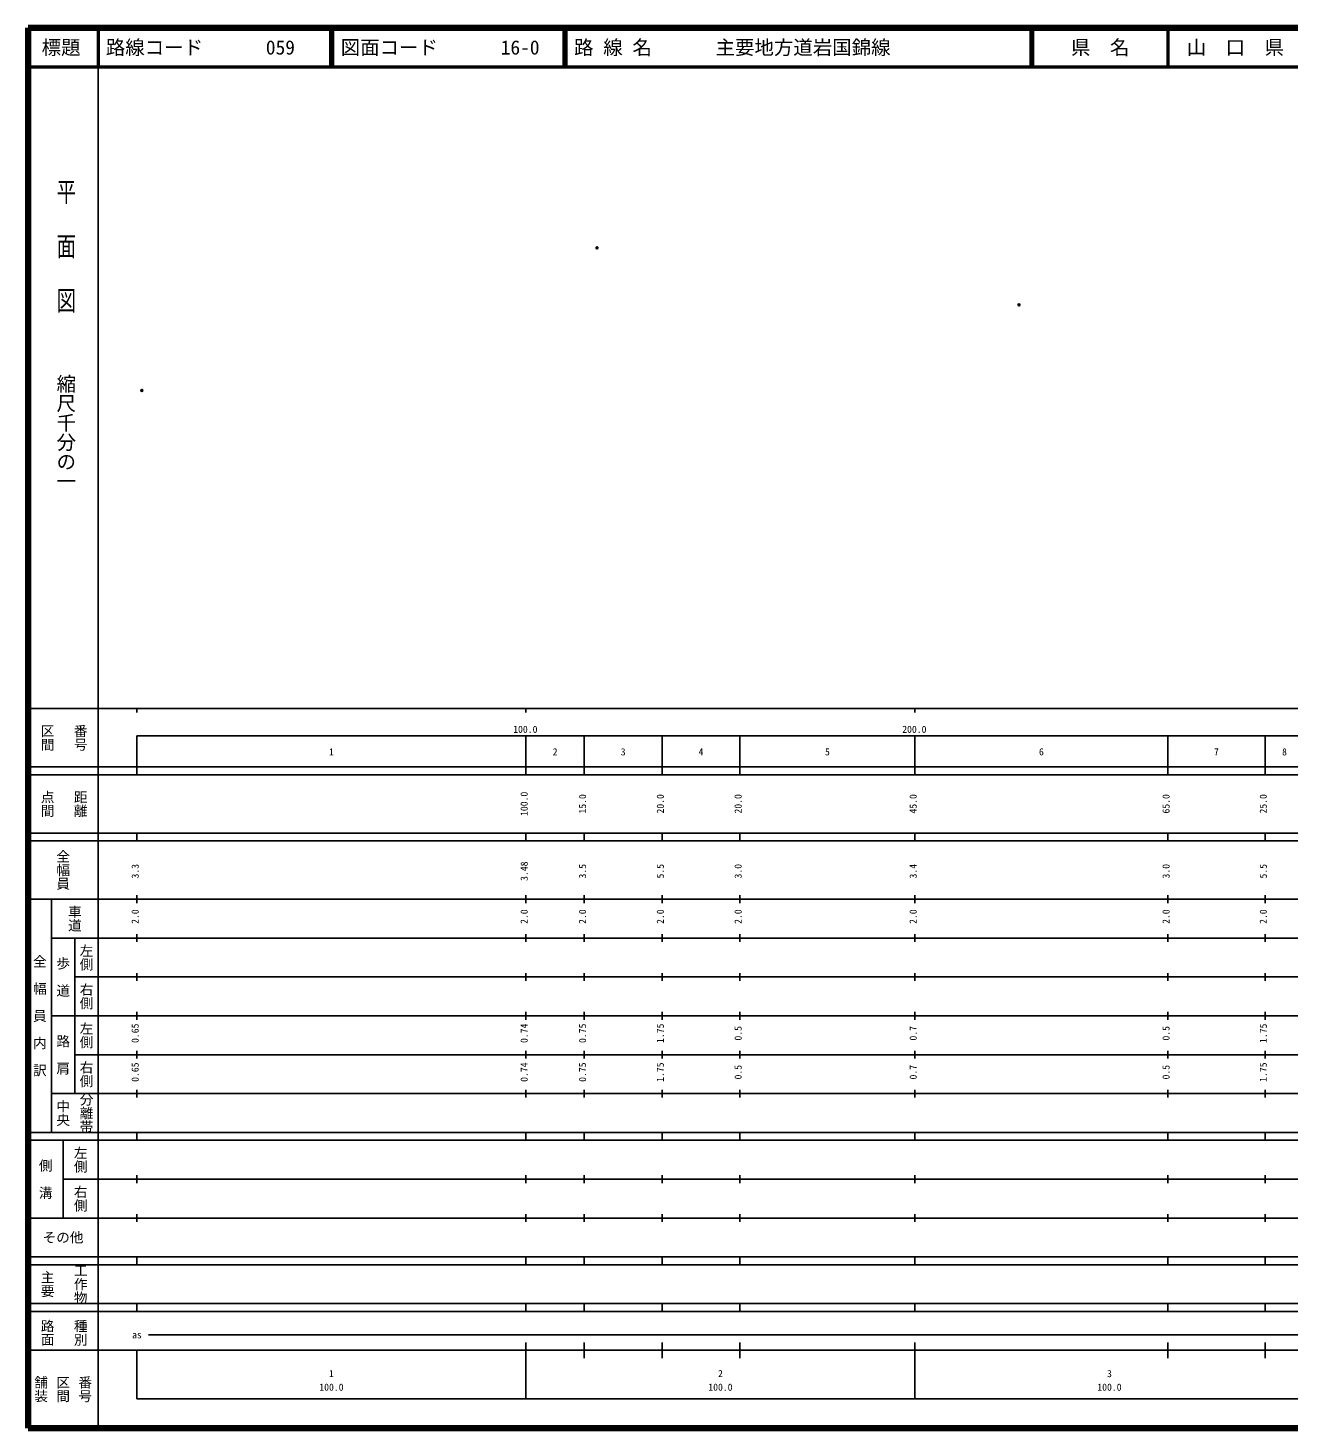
# Model space of a CAD drawing. Units: millimetres on the paper. Extents: x 40 to 680, y 20 to 380.
# Drawn here: x 40 to 364.2, y 20 to 380 of the extents above; entities that cross this region are included whole.
import ezdxf
from ezdxf.enums import TextEntityAlignment as Align

# ---------------------------------------------------------------- set-up
doc = ezdxf.new("R2010")
doc.units = ezdxf.units.MM
doc.header["$PDMODE"] = 32
doc.header["$PDSIZE"] = 0.5
doc.layers.add('M-OTRS', color=6, linetype='Continuous')
doc.layers.add('M-TTL-TXT', color=7, linetype='Continuous')
for name, color, linetype, lineweight in [('M-TTL', 2, 'Continuous', 140), ('M-TTL-BAND', 7, 'Continuous', 25), ('M-TTL-LINE', 7, 'Continuous', 50)]:
    doc.layers.add(name, color=color, linetype=linetype, lineweight=lineweight)
doc.styles.add('@ＭＳ ゴシック', font='')
doc.styles.add('ＭＳ ゴシック', font='')
doc.styles.get('@ＭＳ ゴシック').set_extended_font_data('@MS Gothic')
doc.styles.get('ＭＳ ゴシック').set_extended_font_data('MS Gothic')

msp = doc.modelspace()

# ---------------------------------------------------------------- linework, layer by layer
at = {"layer": 'M-OTRS'}
for p in [(186.266, 323.455), (294.753, 308.839), (69.264, 286.81)]:
    msp.add_point(p, dxfattribs=at)
at = {"layer": 'M-TTL'}
for p, q in [((40, 380), (40, 20)), ((680, 380), (40, 380)), ((40, 20), (680, 20))]:
    msp.add_line(p, q, dxfattribs=at)
at = {"layer": 'M-TTL-BAND'}
for p, q in [((58, 370), (58, 20)), ((40, 205), (579, 205)), ((68, 205), (68, 204)), ((168, 205), (168, 204)), ((268, 205), (268, 204)), ((68, 198), (579, 198)), ((68, 198), (68, 188)), ((168, 188), (168, 198)), ((183, 188), (183, 198)), ((203, 188), (203, 198)), ((223, 188), (223, 198)), ((268, 188), (268, 198)), ((333, 188), (333, 198)), ((358, 188), (358, 198)), ((40, 190), (579, 190)), ((40, 188), (579, 188)), ((40, 173), (579, 173)), ((68, 171), (68, 173)), ((168, 171), (168, 173)), ((183, 171), (183, 173)), ((203, 171), (203, 173)), ((223, 171), (223, 173)), ((268, 171), (268, 173)), ((333, 171), (333, 173)), ((358, 171), (358, 173)), ((40, 171), (579, 171)), ((40, 156), (579, 156)), ((46, 96), (46, 156)), ((68, 155), (68, 157)), ((168, 155), (168, 157)), ((183, 155), (183, 157)), ((203, 155), (203, 157)), ((223, 155), (223, 157)), ((268, 155), (268, 157)), ((333, 155), (333, 157)), ((358, 155), (358, 157)), ((46, 146), (579, 146)), ((52, 146), (52, 106)), ((68, 145), (68, 147)), ((168, 145), (168, 147)), ((183, 145), (183, 147)), ((203, 145), (203, 147)), ((223, 145), (223, 147)), ((268, 145), (268, 147)), ((333, 145), (333, 147)), ((358, 145), (358, 147)), ((68, 135), (68, 137)), ((168, 135), (168, 137)), ((183, 135), (183, 137)), ((203, 135), (203, 137)), ((223, 135), (223, 137)), ((268, 135), (268, 137)), ((333, 135), (333, 137)), ((358, 135), (358, 137)), ((52, 136), (579, 136)), ((46, 126), (579, 126)), ((68, 125), (68, 127)), ((168, 125), (168, 127)), ((183, 125), (183, 127)), ((203, 125), (203, 127)), ((223, 125), (223, 127)), ((268, 125), (268, 127)), ((333, 125), (333, 127)), ((358, 125), (358, 127)), ((52, 116), (579, 116)), ((68, 115), (68, 117)), ((168, 115), (168, 117)), ((183, 115), (183, 117)), ((203, 115), (203, 117)), ((223, 115), (223, 117)), ((268, 115), (268, 117)), ((333, 115), (333, 117)), ((358, 115), (358, 117)), ((46, 106), (579, 106)), ((68, 105), (68, 107)), ((168, 105), (168, 107)), ((183, 105), (183, 107)), ((203, 105), (203, 107)), ((223, 105), (223, 107)), ((268, 105), (268, 107)), ((333, 105), (333, 107)), ((358, 105), (358, 107)), ((40, 96), (579, 96)), ((40, 94), (579, 94)), ((49, 94), (49, 74)), ((68, 94), (68, 96)), ((168, 94), (168, 96)), ((183, 94), (183, 96)), ((203, 94), (203, 96)), ((223, 94), (223, 96)), ((268, 94), (268, 96)), ((333, 94), (333, 96)), ((358, 94), (358, 96)), ((49, 84), (579, 84)), ((68, 83), (68, 85)), ((168, 83), (168, 85)), ((183, 83), (183, 85)), ((203, 83), (203, 85)), ((223, 83), (223, 85)), ((268, 83), (268, 85)), ((333, 83), (333, 85)), ((358, 83), (358, 85)), ((40, 74), (579, 74)), ((68, 73), (68, 75)), ((168, 73), (168, 75)), ((183, 73), (183, 75)), ((203, 73), (203, 75)), ((223, 73), (223, 75)), ((268, 73), (268, 75)), ((333, 73), (333, 75)), ((358, 73), (358, 75)), ((40, 64), (579, 64)), ((40, 62), (579, 62)), ((68, 62), (68, 64)), ((168, 62), (168, 64)), ((183, 62), (183, 64)), ((203, 62), (203, 64)), ((223, 62), (223, 64)), ((268, 62), (268, 64)), ((333, 62), (333, 64)), ((358, 62), (358, 64)), ((40, 52), (579, 52)), ((68, 50), (68, 52)), ((168, 50), (168, 52)), ((183, 50), (183, 52)), ((203, 50), (203, 52)), ((223, 50), (223, 52)), ((268, 50), (268, 52)), ((333, 50), (333, 52)), ((358, 50), (358, 52)), ((40, 50), (579, 50)), ((71, 44), (565, 44)), ((40, 40), (579, 40)), ((68, 40), (68, 27.5)), ((168, 27.5), (168, 42)), ((183, 38), (183, 42)), ((203, 38), (203, 42)), ((223, 38), (223, 42)), ((268, 27.5), (268, 42)), ((333, 38), (333, 42)), ((358, 38), (358, 42)), ((68, 27.5), (579, 27.5))]:
    msp.add_line(p, q, dxfattribs=at)
at = {"layer": 'M-TTL-LINE'}
for p, q in [((58, 380), (58, 370)), ((117.75, 380), (117.75, 370)), ((118.25, 380), (118.25, 370)), ((177.75, 380), (177.75, 370)), ((178.25, 380), (178.25, 370)), ((297.75, 380), (297.75, 370)), ((298.25, 380), (298.25, 370)), ((333, 380), (333, 370)), ((40, 370), (680, 370))]:
    msp.add_line(p, q, dxfattribs=at)

# ---------------------------------------------------------------- texts
at = {"layer": 'M-TTL-BAND', "style": '@ＭＳ ゴシック', "width": 1.4}
msp.add_text('平  面  図', height=3.666, rotation=270, dxfattribs=at).set_placement((49.777, 306.475), align=Align.MIDDLE_RIGHT)
at = {"layer": 'M-TTL-BAND', "style": '@ＭＳ ゴシック'}
msp.add_text('縮尺千分の一', height=3.666, rotation=270, dxfattribs=at).set_placement((49.777, 261.03), align=Align.MIDDLE_RIGHT)
for s, p in [('区間', (45, 197.5)), ('番号', (53.5, 197.5)), ('点間', (45, 180.5)), ('距離', (53.5, 180.5)), ('全幅員', (49, 163.5)), ('車道', (52, 151)), ('左側', (55, 141)), ('全\u3000幅\u3000員\u3000内\u3000訳', (43, 126)), ('歩\u3000道', (49, 136)), ('右側', (55, 131)), ('左側', (55, 121)), ('路\u3000肩', (49, 116)), ('右側', (55, 111)), ('分離帯', (55, 101)), ('中央', (49, 101)), ('左側', (53.5, 89)), ('側\u3000溝', (44.5, 84)), ('右側', (53.5, 79)), ('工作物', (53.5, 57)), ('主要', (45, 57)), ('路面', (45, 44.5)), ('種別', (53.5, 44.5)), ('舗装', (43.333, 30)), ('区間', (49, 30)), ('番号', (54.667, 30))]:
    msp.add_text(s, height=2.566, rotation=270, dxfattribs=at).set_placement(p, align=Align.MIDDLE_CENTER)
at = {"layer": 'M-TTL-BAND', "style": 'ＭＳ ゴシック'}
for s, p in [('100.0', (167.844, 198.195)), ('200.0', (267.844, 198.195)), ('1', (118, 192.405)), ('2', (175.5, 192.405)), ('3', (193, 192.405)), ('4', (213, 192.405)), ('5', (245.5, 192.405)), ('6', (300.5, 192.405)), ('7', (345.5, 192.405)), ('8', (363, 192.405)), ('as', (68, 42.5)), ('1', (118, 32.523)), ('2', (218, 32.523)), ('3', (318, 32.523)), ('100.0', (118, 29.033)), ('100.0', (218, 29.033)), ('100.0', (318, 29.033))]:
    msp.add_text(s, height=1.833, dxfattribs=at).set_placement(p, align=Align.BOTTOM_CENTER)
for s, p in [('100.0', (169, 180.5)), ('15.0', (184, 180.5)), ('20.0', (204, 180.5)), ('20.0', (224, 180.5)), ('45.0', (269, 180.5)), ('65.0', (334, 180.5)), ('25.0', (359, 180.5)), ('3.3', (69, 163.174)), ('3.48', (169, 163.174)), ('3.5', (184, 163.174)), ('5.5', (204, 163.174)), ('3.0', (224, 163.174)), ('3.4', (269, 163.174)), ('3.0', (334, 163.174)), ('5.5', (359, 163.174)), ('2.0', (69, 151.5)), ('2.0', (169, 151.5)), ('2.0', (184, 151.5)), ('2.0', (204, 151.5)), ('2.0', (224, 151.5)), ('2.0', (269, 151.5)), ('2.0', (334, 151.5)), ('2.0', (359, 151.5)), ('0.65', (69, 121.5)), ('0.74', (169, 121.5)), ('0.75', (184, 121.5)), ('1.75', (204, 121.5)), ('0.5', (224, 121.5)), ('0.7', (269, 121.5)), ('0.5', (334, 121.5)), ('1.75', (359, 121.5)), ('0.65', (69, 111.5)), ('0.74', (169, 111.5)), ('0.75', (184, 111.5)), ('1.75', (204, 111.5)), ('0.5', (224, 111.5)), ('0.7', (269, 111.5)), ('0.5', (334, 111.5)), ('1.75', (359, 111.5))]:
    msp.add_text(s, height=1.833, rotation=90, dxfattribs=at).set_placement(p, align=Align.BOTTOM_CENTER)
msp.add_text('その他', height=2.566, dxfattribs=at).set_placement((49, 69), align=Align.MIDDLE_CENTER)
at = {"layer": 'M-TTL-TXT', "style": 'ＭＳ ゴシック'}
for s, p in [('標題', (48.5, 375)), ('県\u3000名', (315.625, 375)), ('山\u3000口\u3000県', (350.375, 375))]:
    msp.add_text(s, height=3.666, dxfattribs=at).set_placement(p, align=Align.MIDDLE_CENTER)
for s, p in [('路線コード', (60, 375)), ('059', (101.142, 375)), ('図面コード', (120.38, 375)), ('16-0', (161.521, 375)), ('路 線 名', (180.38, 375)), ('主要地方道岩国錦線', (216.734, 375))]:
    msp.add_text(s, height=3.666, dxfattribs=at).set_placement(p, align=Align.MIDDLE_LEFT)

doc.saveas('drawing.dxf')
